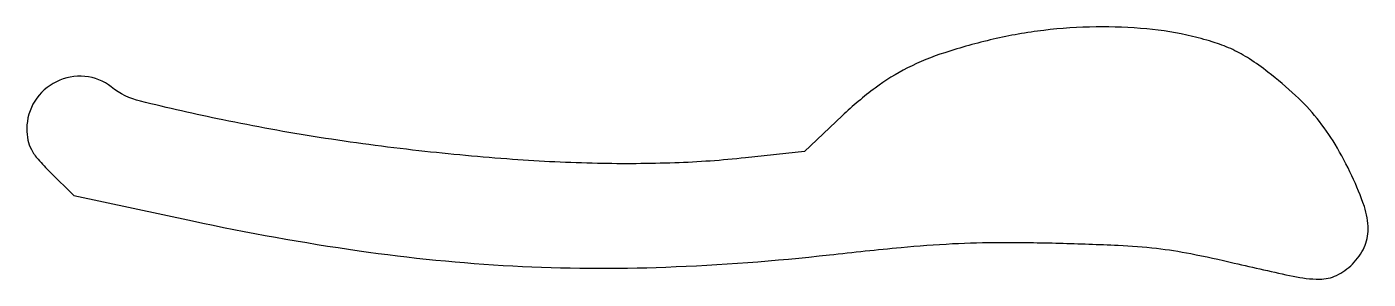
# Model space of a CAD drawing. Extents: x 0 to 243, y 0 to 46.
import ezdxf

# ---------------------------------------------------------------- set-up
doc = ezdxf.new("R2010")
doc.units = 0

msp = doc.modelspace()

# ---------------------------------------------------------------- linework, layer by layer
msp.add_lwpolyline([(175, 43.615802, 0.020561), (166.241954, 41.18893, 0.039366), (159.499223, 38.416294, 0.042736), (153.643106, 34.791632, 0.029432), (147.663753, 29.770535), (140.827506, 23.30736), (130.163753, 22.152236, -0.018259), (117.342158, 21.235377, -0.014133), (103.338407, 21.142823, -0.012823), (87.964624, 21.870553, -0.009466), (71, 23.433623, -0.011219), (52.938255, 25.854616, -0.012168), (35.488799, 29.030202, -0.009012), (20.593474, 32.398261, -0.106934), (15.302501, 34.976693, 0.144525), (10.51365, 36.886396, 0.13831), (5.363522, 35.936012, 0.137601), (1.450246, 32.427999, 0.142571), (0, 27.445344, 0.048914), (0.204932, 25.355537, 0.074617), (0.819254, 23.643195, 0.056888), (2.042236, 21.882401, 0.01782), (4.25, 19.542531), (8.5, 15.34822), (30, 10.733415, 0.017138), (60.159978, 5.333618, 0.022427), (88.02743, 2.592664, 0.022735), (115.719342, 2.378536, 0.018435), (145.339964, 4.592223, -0.004157), (158.33051, 5.936965, -0.011038), (167.636322, 6.615266, -0.012442), (176.307515, 6.839057, -0.006699), (187, 6.705623, -0.004939), (197.659894, 6.324318, -0.016838), (204.582632, 5.774155, -0.02015), (210.78787, 4.815552, -0.009684), (218.660545, 3.1134, 0.005604), (229.34076, 0.712849, 0.050292), (234.107447, 0.189354, 0.114987), (237.199838, 0.881136, 0.084286), (240.076923, 2.923077, 0.086898), (242.196508, 5.942611, 0.111648), (242.922656, 9.247155, 0.080946), (242.231394, 13.332682, 0.028189), (239.980069, 18.880265, 0.024086), (236.930764, 24.596572, 0.035534), (233.677606, 29.258673, 0.035308), (229.780732, 33.434441, 0.023377), (224.773362, 37.674394, 0.019519), (221.40168, 40.065323, 0.034128), (218.414135, 41.734704, 0.03368), (215.199936, 42.996174, 0.018447), (211.119989, 44.124336, 0.034857), (202.811918, 45.492355, 0.026904), (193.635541, 45.856999, 0.026166), (184.172537, 45.227751, 0.027628)], format="xyb", close=True)

doc.saveas('drawing.dxf')
